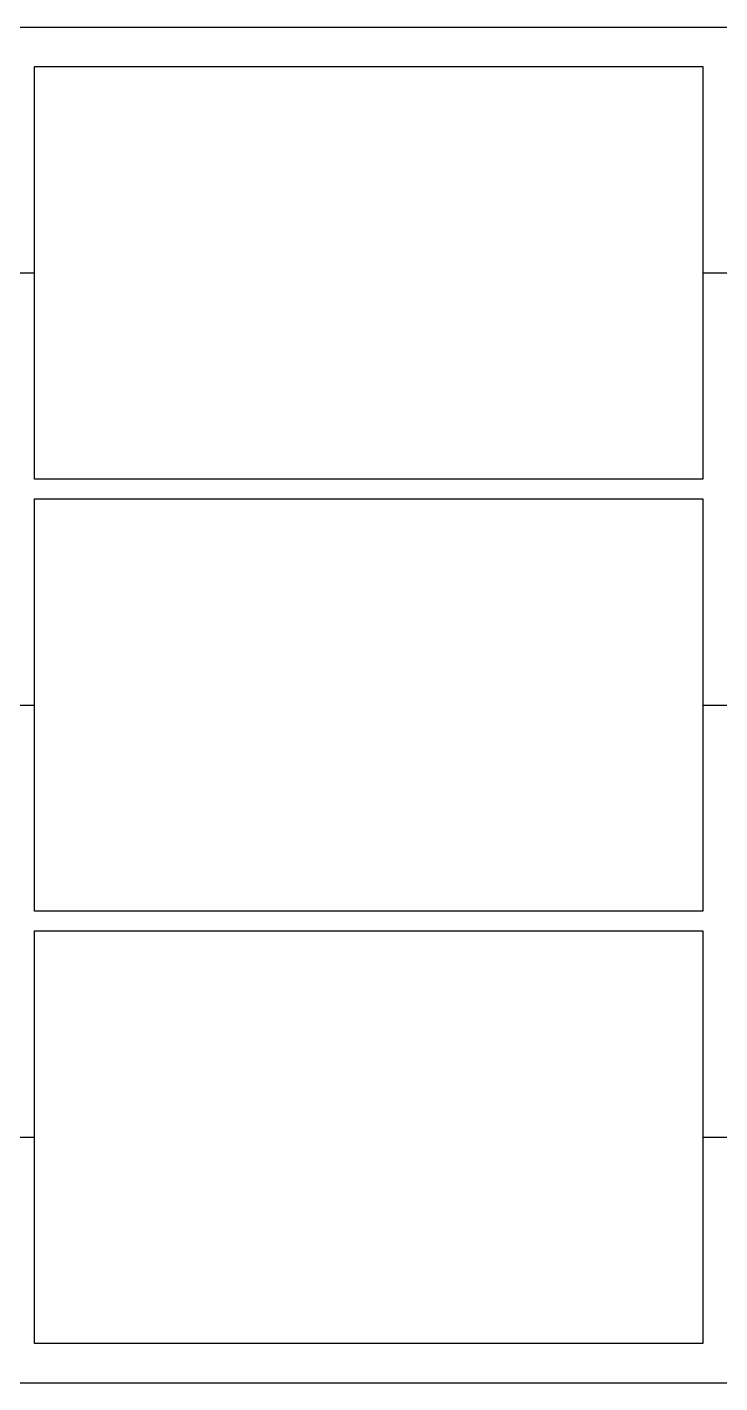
# Model space of a CAD drawing. Extents: x 0 to 2.16, y 0 to 0.69.
# Drawn here: x 1.176 to 1.529, y 0 to 0.69 of the extents above; entities that cross this region are included whole.
import ezdxf

# ---------------------------------------------------------------- set-up
doc = ezdxf.new("R2010")
doc.units = 0
doc.layers.add('gtl', color=1, linetype='CONTINUOUS')

msp = doc.modelspace()

# ---------------------------------------------------------------- linework, layer by layer
at = {"layer": 'gtl', "color": 1}
for points in [[(0.06449, 0.69), (2.09, 0.69)], [(1.18, 0.46), (1.18, 0.67), (1.52, 0.67), (1.52, 0.46), (1.18, 0.46)], [(1.15049, 0.58101), (1.1665, 0.565), (1.18, 0.565)], [(1.52, 0.565), (1.535, 0.565), (1.54, 0.57)], [(1.18, 0.24), (1.18, 0.45), (1.52, 0.45), (1.52, 0.24), (1.18, 0.24)], [(1.12, 0.24937), (1.12, 0.3), (1.165, 0.345), (1.18, 0.345)], [(1.52, 0.345), (1.545, 0.345), (1.55, 0.35)], [(1.18, 0.02), (1.18, 0.23), (1.52, 0.23), (1.52, 0.02), (1.18, 0.02)], [(1.08937, 0.11), (1.14, 0.11), (1.155, 0.125), (1.18, 0.125)], [(1.52, 0.125), (1.535, 0.125), (1.54, 0.12)], [(0.06449, 0), (2.09172, 0)]]:
    msp.add_lwpolyline(points, dxfattribs=at)

doc.saveas('drawing.dxf')
